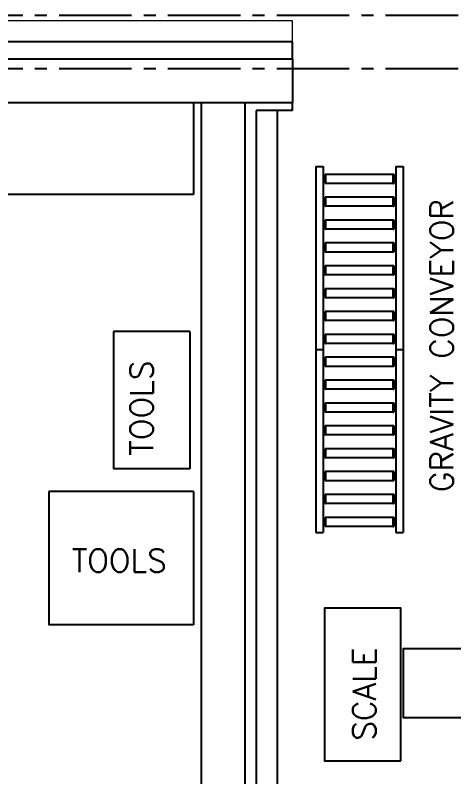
# Model space of a CAD drawing. Header units: inches. Extents: x -578 to 4567, y -980 to 6106.
# Drawn here: x 3232.2 to 3347.3, y 1465.2 to 1665 of the extents above; entities that cross this region are included whole.
import ezdxf
from ezdxf.enums import TextEntityAlignment as Align

# ---------------------------------------------------------------- set-up
doc = ezdxf.new("R2010")
doc.units = ezdxf.units.IN
doc.header["$LTSCALE"] = 25.4
doc.header["$MEASUREMENT"] = 0
doc.linetypes.add('CENTER2', pattern=[1.125, 0.75, -0.125, 0.125, -0.125])
for name, color, linetype in [('A-COL-GRID', 8, 'CENTER2'), ('A-COUNTER', 4, 'CONTINUOUS'), ('A-DEMO', 1, 'CONTINUOUS'), ('A-WALL-CMU', 30, 'CONTINUOUS'), ('A-WALL-IMP', 6, 'CONTINUOUS')]:
    doc.layers.add(name, color=color, linetype=linetype)
doc.layers.add('A-CURB', color=13, linetype='CONTINUOUS', lineweight=20)
doc.styles.add('ROMANS', font='romans')

# ---------------------------------------------------------------- blocks, each defined once
blk = doc.blocks.new('4FT GRAVITY-flat-3')
at = {"layer": 'A-DEMO'}
for p, q in [((1094.64, 693.52), (1094.64, 645.52)), ((1094.64, 693.52), (1096.64, 693.52)), ((1096.64, 693.52), (1096.64, 645.52)), ((1115.64, 693.52), (1115.64, 645.52)), ((1115.64, 693.52), (1117.64, 693.52)), ((1117.64, 693.52), (1117.64, 645.52)), ((1097.07, 691.34), (1097.16, 691.43)), ((1097.3, 691.45), (1097.2, 691.45)), ((1114.99, 691.46), (1097.3, 691.46)), ((1097.3, 689.08), (1097.3, 691.46)), ((1114.99, 689.08), (1114.99, 691.46)), ((1114.99, 691.45), (1115.09, 691.45)), ((1115.22, 691.34), (1115.13, 691.43)), ((1096.64, 690.6), (1096.78, 690.6)), ((1096.64, 690.6), (1096.64, 689.94)), ((1096.78, 689.94), (1096.64, 689.94)), ((1096.78, 689.94), (1096.78, 690.6)), ((1096.78, 690.51), (1096.9, 690.51)), ((1096.78, 690.02), (1096.9, 690.02)), ((1097.05, 690.75), (1096.9, 690.75)), ((1096.9, 690.75), (1096.9, 689.78)), ((1097.05, 689.78), (1096.9, 689.78)), ((1097.05, 689.24), (1097.05, 691.3)), ((1115.24, 689.24), (1115.24, 691.3)), ((1115.24, 690.75), (1115.39, 690.75)), ((1115.24, 689.78), (1115.39, 689.78)), ((1115.39, 690.75), (1115.39, 689.78)), ((1115.51, 690.51), (1115.39, 690.51)), ((1115.51, 690.02), (1115.39, 690.02)), ((1115.64, 690.6), (1115.51, 690.6)), ((1115.51, 689.94), (1115.51, 690.6)), ((1115.51, 689.94), (1115.64, 689.94)), ((1115.64, 690.6), (1115.64, 689.94)), ((1097.07, 689.19), (1097.16, 689.11)), ((1097.3, 689.09), (1097.2, 689.09)), ((1114.99, 689.08), (1097.3, 689.08)), ((1114.99, 689.09), (1115.09, 689.09)), ((1115.22, 689.19), (1115.13, 689.11)), ((1097.07, 685.34), (1097.16, 685.43)), ((1097.3, 685.45), (1097.2, 685.45)), ((1114.99, 685.46), (1097.3, 685.46)), ((1097.3, 683.08), (1097.3, 685.46)), ((1114.99, 683.08), (1114.99, 685.46)), ((1114.99, 685.45), (1115.09, 685.45)), ((1115.22, 685.34), (1115.13, 685.43)), ((1096.64, 684.6), (1096.78, 684.6)), ((1096.64, 684.6), (1096.64, 683.94)), ((1096.78, 683.94), (1096.64, 683.94)), ((1096.78, 683.94), (1096.78, 684.6)), ((1096.78, 684.51), (1096.9, 684.51)), ((1096.78, 684.02), (1096.9, 684.02)), ((1097.05, 684.75), (1096.9, 684.75)), ((1096.9, 684.75), (1096.9, 683.78)), ((1097.05, 683.78), (1096.9, 683.78)), ((1097.05, 683.24), (1097.05, 685.3)), ((1115.24, 683.24), (1115.24, 685.3)), ((1115.24, 684.75), (1115.39, 684.75)), ((1115.24, 683.78), (1115.39, 683.78)), ((1115.39, 684.75), (1115.39, 683.78)), ((1115.51, 684.51), (1115.39, 684.51)), ((1115.51, 684.02), (1115.39, 684.02)), ((1115.64, 684.6), (1115.51, 684.6)), ((1115.51, 683.94), (1115.51, 684.6)), ((1115.51, 683.94), (1115.64, 683.94)), ((1115.64, 684.6), (1115.64, 683.94)), ((1097.07, 683.19), (1097.16, 683.11)), ((1097.3, 683.09), (1097.2, 683.09)), ((1114.99, 683.08), (1097.3, 683.08)), ((1114.99, 683.09), (1115.09, 683.09)), ((1115.22, 683.19), (1115.13, 683.11)), ((1097.3, 679.45), (1097.2, 679.45)), ((1114.99, 679.46), (1097.3, 679.46)), ((1097.3, 677.08), (1097.3, 679.46)), ((1114.99, 677.08), (1114.99, 679.46)), ((1114.99, 679.45), (1115.09, 679.45)), ((1096.64, 678.6), (1096.78, 678.6)), ((1096.64, 678.6), (1096.64, 677.94)), ((1096.78, 677.94), (1096.64, 677.94)), ((1096.78, 677.94), (1096.78, 678.6)), ((1096.78, 678.51), (1096.9, 678.51)), ((1096.78, 678.02), (1096.9, 678.02)), ((1096.9, 678.75), (1096.9, 677.78)), ((1097.05, 678.75), (1096.9, 678.75)), ((1097.05, 677.78), (1096.9, 677.78)), ((1097.05, 677.24), (1097.05, 679.3)), ((1097.07, 679.34), (1097.16, 679.43)), ((1115.22, 679.34), (1115.13, 679.43)), ((1115.24, 677.24), (1115.24, 679.3)), ((1115.24, 678.75), (1115.39, 678.75)), ((1115.24, 677.78), (1115.39, 677.78)), ((1115.39, 678.75), (1115.39, 677.78)), ((1115.51, 678.51), (1115.39, 678.51)), ((1115.51, 678.02), (1115.39, 678.02)), ((1115.64, 678.6), (1115.51, 678.6)), ((1115.51, 677.94), (1115.51, 678.6)), ((1115.51, 677.94), (1115.64, 677.94)), ((1115.64, 678.6), (1115.64, 677.94)), ((1097.07, 677.19), (1097.16, 677.11)), ((1097.3, 677.09), (1097.2, 677.09)), ((1114.99, 677.08), (1097.3, 677.08)), ((1114.99, 677.09), (1115.09, 677.09)), ((1115.22, 677.19), (1115.13, 677.11)), ((1097.3, 673.45), (1097.2, 673.45)), ((1114.99, 673.46), (1097.3, 673.46)), ((1097.3, 671.08), (1097.3, 673.46)), ((1114.99, 671.08), (1114.99, 673.46)), ((1114.99, 673.45), (1115.09, 673.45)), ((1096.64, 672.6), (1096.78, 672.6)), ((1096.64, 672.6), (1096.64, 671.94)), ((1096.78, 671.94), (1096.64, 671.94)), ((1096.78, 671.94), (1096.78, 672.6)), ((1096.78, 672.51), (1096.9, 672.51)), ((1096.78, 672.02), (1096.9, 672.02)), ((1096.9, 672.75), (1096.9, 671.78)), ((1097.05, 672.75), (1096.9, 672.75)), ((1097.05, 671.78), (1096.9, 671.78)), ((1097.05, 671.24), (1097.05, 673.3)), ((1097.07, 673.34), (1097.16, 673.43)), ((1115.22, 673.34), (1115.13, 673.43)), ((1115.24, 671.24), (1115.24, 673.3)), ((1115.24, 672.75), (1115.39, 672.75)), ((1115.24, 671.78), (1115.39, 671.78)), ((1115.39, 672.75), (1115.39, 671.78)), ((1115.51, 672.51), (1115.39, 672.51)), ((1115.51, 672.02), (1115.39, 672.02)), ((1115.64, 672.6), (1115.51, 672.6)), ((1115.51, 671.94), (1115.51, 672.6)), ((1115.51, 671.94), (1115.64, 671.94)), ((1115.64, 672.6), (1115.64, 671.94)), ((1097.07, 671.19), (1097.16, 671.11)), ((1097.3, 671.09), (1097.2, 671.09)), ((1114.99, 671.08), (1097.3, 671.08)), ((1114.99, 671.09), (1115.09, 671.09)), ((1115.22, 671.19), (1115.13, 671.11)), ((1097.3, 667.45), (1097.2, 667.45)), ((1114.99, 667.46), (1097.3, 667.46)), ((1097.3, 665.08), (1097.3, 667.46)), ((1114.99, 665.08), (1114.99, 667.46)), ((1114.99, 667.45), (1115.09, 667.45)), ((1096.64, 666.6), (1096.78, 666.6)), ((1096.64, 666.6), (1096.64, 665.94)), ((1096.78, 665.94), (1096.64, 665.94)), ((1096.78, 665.94), (1096.78, 666.6)), ((1096.78, 666.51), (1096.9, 666.51)), ((1096.78, 666.02), (1096.9, 666.02)), ((1097.05, 666.75), (1096.9, 666.75)), ((1096.9, 666.75), (1096.9, 665.78)), ((1097.05, 665.78), (1096.9, 665.78)), ((1097.05, 665.24), (1097.05, 667.3)), ((1097.07, 667.34), (1097.16, 667.43)), ((1115.22, 667.34), (1115.13, 667.43)), ((1115.24, 665.24), (1115.24, 667.3)), ((1115.24, 666.75), (1115.39, 666.75)), ((1115.24, 665.78), (1115.39, 665.78)), ((1115.39, 666.75), (1115.39, 665.78)), ((1115.51, 666.51), (1115.39, 666.51)), ((1115.51, 666.02), (1115.39, 666.02)), ((1115.64, 666.6), (1115.51, 666.6)), ((1115.51, 665.94), (1115.51, 666.6)), ((1115.51, 665.94), (1115.64, 665.94)), ((1115.64, 666.6), (1115.64, 665.94)), ((1097.07, 665.19), (1097.16, 665.11)), ((1097.3, 665.09), (1097.2, 665.09)), ((1114.99, 665.08), (1097.3, 665.08)), ((1114.99, 665.09), (1115.09, 665.09)), ((1115.22, 665.19), (1115.13, 665.11)), ((1114.99, 661.46), (1097.3, 661.46)), ((1097.3, 659.08), (1097.3, 661.46)), ((1114.99, 659.08), (1114.99, 661.46)), ((1096.64, 660.6), (1096.78, 660.6)), ((1096.64, 660.6), (1096.64, 659.94)), ((1096.78, 659.94), (1096.64, 659.94)), ((1096.78, 659.94), (1096.78, 660.6)), ((1096.78, 660.51), (1096.9, 660.51)), ((1096.78, 660.02), (1096.9, 660.02)), ((1097.05, 660.75), (1096.9, 660.75)), ((1096.9, 660.75), (1096.9, 659.78)), ((1097.05, 659.78), (1096.9, 659.78)), ((1097.05, 659.24), (1097.05, 661.3)), ((1097.07, 661.34), (1097.16, 661.43)), ((1097.3, 661.45), (1097.2, 661.45)), ((1114.99, 661.45), (1115.09, 661.45)), ((1115.22, 661.34), (1115.13, 661.43)), ((1115.24, 659.24), (1115.24, 661.3)), ((1115.24, 660.75), (1115.39, 660.75)), ((1115.24, 659.78), (1115.39, 659.78)), ((1115.39, 660.75), (1115.39, 659.78)), ((1115.51, 660.51), (1115.39, 660.51)), ((1115.51, 660.02), (1115.39, 660.02)), ((1115.64, 660.6), (1115.51, 660.6)), ((1115.51, 659.94), (1115.51, 660.6)), ((1115.51, 659.94), (1115.64, 659.94)), ((1115.64, 660.6), (1115.64, 659.94)), ((1097.07, 659.19), (1097.16, 659.11)), ((1097.3, 659.09), (1097.2, 659.09)), ((1114.99, 659.08), (1097.3, 659.08)), ((1114.99, 659.09), (1115.09, 659.09)), ((1115.22, 659.19), (1115.13, 659.11)), ((1114.99, 655.46), (1097.3, 655.46)), ((1097.3, 653.08), (1097.3, 655.46)), ((1114.99, 653.08), (1114.99, 655.46)), ((1096.64, 654.6), (1096.78, 654.6)), ((1096.64, 654.6), (1096.64, 653.94)), ((1096.78, 653.94), (1096.64, 653.94)), ((1096.78, 653.94), (1096.78, 654.6)), ((1096.78, 654.51), (1096.9, 654.51)), ((1096.78, 654.02), (1096.9, 654.02)), ((1097.05, 654.75), (1096.9, 654.75)), ((1096.9, 654.75), (1096.9, 653.78)), ((1097.05, 653.78), (1096.9, 653.78)), ((1097.05, 653.24), (1097.05, 655.3)), ((1097.07, 655.34), (1097.16, 655.43)), ((1097.3, 655.45), (1097.2, 655.45)), ((1114.99, 655.45), (1115.09, 655.45)), ((1115.22, 655.34), (1115.13, 655.43)), ((1115.24, 653.24), (1115.24, 655.3)), ((1115.24, 654.75), (1115.39, 654.75)), ((1115.24, 653.78), (1115.39, 653.78)), ((1115.39, 654.75), (1115.39, 653.78)), ((1115.51, 654.51), (1115.39, 654.51)), ((1115.51, 654.02), (1115.39, 654.02)), ((1115.64, 654.6), (1115.51, 654.6)), ((1115.51, 653.94), (1115.51, 654.6)), ((1115.51, 653.94), (1115.64, 653.94)), ((1115.64, 654.6), (1115.64, 653.94)), ((1097.07, 653.19), (1097.16, 653.11)), ((1097.3, 653.09), (1097.2, 653.09)), ((1114.99, 653.08), (1097.3, 653.08)), ((1114.99, 653.09), (1115.09, 653.09)), ((1115.22, 653.19), (1115.13, 653.11)), ((1096.64, 648.6), (1096.78, 648.6)), ((1096.64, 648.6), (1096.64, 647.94)), ((1096.78, 647.94), (1096.64, 647.94)), ((1096.78, 647.94), (1096.78, 648.6)), ((1096.78, 648.51), (1096.9, 648.51)), ((1096.78, 648.02), (1096.9, 648.02)), ((1097.05, 648.75), (1096.9, 648.75)), ((1096.9, 648.75), (1096.9, 647.78)), ((1097.05, 647.78), (1096.9, 647.78)), ((1097.05, 647.24), (1097.05, 649.3)), ((1097.07, 649.34), (1097.16, 649.43)), ((1097.3, 649.45), (1097.2, 649.45)), ((1114.99, 649.46), (1097.3, 649.46)), ((1097.3, 647.08), (1097.3, 649.46)), ((1114.99, 647.08), (1114.99, 649.46)), ((1114.99, 649.45), (1115.09, 649.45)), ((1115.22, 649.34), (1115.13, 649.43)), ((1115.24, 647.24), (1115.24, 649.3)), ((1115.24, 648.75), (1115.39, 648.75)), ((1115.24, 647.78), (1115.39, 647.78)), ((1115.39, 648.75), (1115.39, 647.78)), ((1115.51, 648.51), (1115.39, 648.51)), ((1115.51, 648.02), (1115.39, 648.02)), ((1115.64, 648.6), (1115.51, 648.6)), ((1115.51, 647.94), (1115.51, 648.6)), ((1115.51, 647.94), (1115.64, 647.94)), ((1115.64, 648.6), (1115.64, 647.94)), ((1094.64, 645.52), (1096.64, 645.52)), ((1097.07, 647.19), (1097.16, 647.11)), ((1097.3, 647.09), (1097.2, 647.09)), ((1114.99, 647.08), (1097.3, 647.08)), ((1114.99, 647.09), (1115.09, 647.09)), ((1115.22, 647.19), (1115.13, 647.11)), ((1115.64, 645.52), (1117.64, 645.52))]:
    blk.add_line(p, q, dxfattribs=at)
for centre, start, end in [((1097.2, 691.39), 90, 135), ((1115.09, 691.39), 45, 90), ((1097.11, 691.3), 135, 180), ((1115.17, 691.3), 0, 45), ((1097.11, 689.24), 180, 225), ((1097.2, 689.15), 225, 270), ((1115.09, 689.15), 270, 315), ((1115.17, 689.24), 315, 0), ((1097.2, 685.39), 90, 135), ((1115.09, 685.39), 45, 90), ((1097.11, 685.3), 135, 180), ((1115.17, 685.3), 0, 45), ((1097.11, 683.24), 180, 225), ((1097.2, 683.15), 225, 270), ((1115.09, 683.15), 270, 315), ((1115.17, 683.24), 315, 0), ((1097.2, 679.39), 90, 135), ((1115.09, 679.39), 45, 90), ((1097.11, 679.3), 135, 180), ((1115.17, 679.3), 0, 45), ((1097.11, 677.24), 180, 225), ((1097.2, 677.15), 225, 270), ((1115.09, 677.15), 270, 315), ((1115.17, 677.24), 315, 0), ((1097.2, 673.39), 90, 135), ((1115.09, 673.39), 45, 90), ((1097.11, 673.3), 135, 180), ((1115.17, 673.3), 0, 45), ((1097.11, 671.24), 180, 225), ((1097.2, 671.15), 225, 270), ((1115.09, 671.15), 270, 315), ((1115.17, 671.24), 315, 0), ((1097.2, 667.39), 90, 135), ((1115.09, 667.39), 45, 90), ((1097.11, 667.3), 135, 180), ((1115.17, 667.3), 0, 45), ((1097.11, 665.24), 180, 225), ((1097.2, 665.15), 225, 270), ((1115.09, 665.15), 270, 315), ((1115.17, 665.24), 315, 0), ((1097.11, 661.3), 135, 180), ((1097.2, 661.39), 90, 135), ((1115.09, 661.39), 45, 90), ((1115.17, 661.3), 0, 45), ((1097.11, 659.24), 180, 225), ((1097.2, 659.15), 225, 270), ((1115.09, 659.15), 270, 315), ((1115.17, 659.24), 315, 0), ((1097.11, 655.3), 135, 180), ((1097.2, 655.39), 90, 135), ((1115.09, 655.39), 45, 90), ((1115.17, 655.3), 0, 45), ((1097.11, 653.24), 180, 225), ((1097.2, 653.15), 225, 270), ((1115.09, 653.15), 270, 315), ((1115.17, 653.24), 315, 0), ((1097.11, 649.3), 135, 180), ((1097.2, 649.39), 90, 135), ((1115.09, 649.39), 45, 90), ((1115.17, 649.3), 0, 45), ((1097.11, 647.24), 180, 225), ((1097.2, 647.15), 225, 270), ((1115.09, 647.15), 270, 315), ((1115.17, 647.24), 315, 0)]:
    blk.add_arc(centre, 0.0625, start, end, dxfattribs=at)
blk = doc.blocks.new('4FT GRAVITY-flat-4')
at = {"layer": 'A-DEMO'}
for p, q in [((1094.64, 693.52), (1094.64, 645.52)), ((1094.64, 693.52), (1096.64, 693.52)), ((1096.64, 693.52), (1096.64, 645.52)), ((1115.64, 693.52), (1115.64, 645.52)), ((1115.64, 693.52), (1117.64, 693.52)), ((1117.64, 693.52), (1117.64, 645.52)), ((1097.07, 691.34), (1097.16, 691.43)), ((1097.3, 691.45), (1097.2, 691.45)), ((1114.99, 691.46), (1097.3, 691.46)), ((1097.3, 689.08), (1097.3, 691.46)), ((1114.99, 689.08), (1114.99, 691.46)), ((1114.99, 691.45), (1115.09, 691.45)), ((1115.22, 691.34), (1115.13, 691.43)), ((1096.64, 690.6), (1096.78, 690.6)), ((1096.64, 690.6), (1096.64, 689.94)), ((1096.78, 689.94), (1096.64, 689.94)), ((1096.78, 689.94), (1096.78, 690.6)), ((1096.78, 690.51), (1096.9, 690.51)), ((1096.78, 690.02), (1096.9, 690.02)), ((1097.05, 690.75), (1096.9, 690.75)), ((1096.9, 690.75), (1096.9, 689.78)), ((1097.05, 689.78), (1096.9, 689.78)), ((1097.05, 689.24), (1097.05, 691.3)), ((1115.24, 689.24), (1115.24, 691.3)), ((1115.24, 690.75), (1115.39, 690.75)), ((1115.24, 689.78), (1115.39, 689.78)), ((1115.39, 690.75), (1115.39, 689.78)), ((1115.51, 690.51), (1115.39, 690.51)), ((1115.51, 690.02), (1115.39, 690.02)), ((1115.64, 690.6), (1115.51, 690.6)), ((1115.51, 689.94), (1115.51, 690.6)), ((1115.51, 689.94), (1115.64, 689.94)), ((1115.64, 690.6), (1115.64, 689.94)), ((1097.07, 689.19), (1097.16, 689.11)), ((1097.3, 689.09), (1097.2, 689.09)), ((1114.99, 689.08), (1097.3, 689.08)), ((1114.99, 689.09), (1115.09, 689.09)), ((1115.22, 689.19), (1115.13, 689.11)), ((1097.07, 685.34), (1097.16, 685.43)), ((1097.3, 685.45), (1097.2, 685.45)), ((1114.99, 685.46), (1097.3, 685.46)), ((1097.3, 683.08), (1097.3, 685.46)), ((1114.99, 683.08), (1114.99, 685.46)), ((1114.99, 685.45), (1115.09, 685.45)), ((1115.22, 685.34), (1115.13, 685.43)), ((1096.64, 684.6), (1096.78, 684.6)), ((1096.64, 684.6), (1096.64, 683.94)), ((1096.78, 683.94), (1096.64, 683.94)), ((1096.78, 683.94), (1096.78, 684.6)), ((1096.78, 684.51), (1096.9, 684.51)), ((1096.78, 684.02), (1096.9, 684.02)), ((1097.05, 684.75), (1096.9, 684.75)), ((1096.9, 684.75), (1096.9, 683.78)), ((1097.05, 683.78), (1096.9, 683.78)), ((1097.05, 683.24), (1097.05, 685.3)), ((1115.24, 683.24), (1115.24, 685.3)), ((1115.24, 684.75), (1115.39, 684.75)), ((1115.24, 683.78), (1115.39, 683.78)), ((1115.39, 684.75), (1115.39, 683.78)), ((1115.51, 684.51), (1115.39, 684.51)), ((1115.51, 684.02), (1115.39, 684.02)), ((1115.64, 684.6), (1115.51, 684.6)), ((1115.51, 683.94), (1115.51, 684.6)), ((1115.51, 683.94), (1115.64, 683.94)), ((1115.64, 684.6), (1115.64, 683.94)), ((1097.07, 683.19), (1097.16, 683.11)), ((1097.3, 683.09), (1097.2, 683.09)), ((1114.99, 683.08), (1097.3, 683.08)), ((1114.99, 683.09), (1115.09, 683.09)), ((1115.22, 683.19), (1115.13, 683.11)), ((1097.3, 679.45), (1097.2, 679.45)), ((1114.99, 679.46), (1097.3, 679.46)), ((1097.3, 677.08), (1097.3, 679.46)), ((1114.99, 677.08), (1114.99, 679.46)), ((1114.99, 679.45), (1115.09, 679.45)), ((1096.64, 678.6), (1096.78, 678.6)), ((1096.64, 678.6), (1096.64, 677.94)), ((1096.78, 677.94), (1096.64, 677.94)), ((1096.78, 677.94), (1096.78, 678.6)), ((1096.78, 678.51), (1096.9, 678.51)), ((1096.78, 678.02), (1096.9, 678.02)), ((1096.9, 678.75), (1096.9, 677.78)), ((1097.05, 678.75), (1096.9, 678.75)), ((1097.05, 677.78), (1096.9, 677.78)), ((1097.05, 677.24), (1097.05, 679.3)), ((1097.07, 679.34), (1097.16, 679.43)), ((1115.22, 679.34), (1115.13, 679.43)), ((1115.24, 677.24), (1115.24, 679.3)), ((1115.24, 678.75), (1115.39, 678.75)), ((1115.24, 677.78), (1115.39, 677.78)), ((1115.39, 678.75), (1115.39, 677.78)), ((1115.51, 678.51), (1115.39, 678.51)), ((1115.51, 678.02), (1115.39, 678.02)), ((1115.64, 678.6), (1115.51, 678.6)), ((1115.51, 677.94), (1115.51, 678.6)), ((1115.51, 677.94), (1115.64, 677.94)), ((1115.64, 678.6), (1115.64, 677.94)), ((1097.07, 677.19), (1097.16, 677.11)), ((1097.3, 677.09), (1097.2, 677.09)), ((1114.99, 677.08), (1097.3, 677.08)), ((1114.99, 677.09), (1115.09, 677.09)), ((1115.22, 677.19), (1115.13, 677.11)), ((1097.3, 673.45), (1097.2, 673.45)), ((1114.99, 673.46), (1097.3, 673.46)), ((1097.3, 671.08), (1097.3, 673.46)), ((1114.99, 671.08), (1114.99, 673.46)), ((1114.99, 673.45), (1115.09, 673.45)), ((1096.64, 672.6), (1096.78, 672.6)), ((1096.64, 672.6), (1096.64, 671.94)), ((1096.78, 671.94), (1096.64, 671.94)), ((1096.78, 671.94), (1096.78, 672.6)), ((1096.78, 672.51), (1096.9, 672.51)), ((1096.78, 672.02), (1096.9, 672.02)), ((1096.9, 672.75), (1096.9, 671.78)), ((1097.05, 672.75), (1096.9, 672.75)), ((1097.05, 671.78), (1096.9, 671.78)), ((1097.05, 671.24), (1097.05, 673.3)), ((1097.07, 673.34), (1097.16, 673.43)), ((1115.22, 673.34), (1115.13, 673.43)), ((1115.24, 671.24), (1115.24, 673.3)), ((1115.24, 672.75), (1115.39, 672.75)), ((1115.24, 671.78), (1115.39, 671.78)), ((1115.39, 672.75), (1115.39, 671.78)), ((1115.51, 672.51), (1115.39, 672.51)), ((1115.51, 672.02), (1115.39, 672.02)), ((1115.64, 672.6), (1115.51, 672.6)), ((1115.51, 671.94), (1115.51, 672.6)), ((1115.51, 671.94), (1115.64, 671.94)), ((1115.64, 672.6), (1115.64, 671.94)), ((1097.07, 671.19), (1097.16, 671.11)), ((1097.3, 671.09), (1097.2, 671.09)), ((1114.99, 671.08), (1097.3, 671.08)), ((1114.99, 671.09), (1115.09, 671.09)), ((1115.22, 671.19), (1115.13, 671.11)), ((1097.3, 667.45), (1097.2, 667.45)), ((1114.99, 667.46), (1097.3, 667.46)), ((1097.3, 665.08), (1097.3, 667.46)), ((1114.99, 665.08), (1114.99, 667.46)), ((1114.99, 667.45), (1115.09, 667.45)), ((1096.64, 666.6), (1096.78, 666.6)), ((1096.64, 666.6), (1096.64, 665.94)), ((1096.78, 665.94), (1096.64, 665.94)), ((1096.78, 665.94), (1096.78, 666.6)), ((1096.78, 666.51), (1096.9, 666.51)), ((1096.78, 666.02), (1096.9, 666.02)), ((1097.05, 666.75), (1096.9, 666.75)), ((1096.9, 666.75), (1096.9, 665.78)), ((1097.05, 665.78), (1096.9, 665.78)), ((1097.05, 665.24), (1097.05, 667.3)), ((1097.07, 667.34), (1097.16, 667.43)), ((1115.22, 667.34), (1115.13, 667.43)), ((1115.24, 665.24), (1115.24, 667.3)), ((1115.24, 666.75), (1115.39, 666.75)), ((1115.24, 665.78), (1115.39, 665.78)), ((1115.39, 666.75), (1115.39, 665.78)), ((1115.51, 666.51), (1115.39, 666.51)), ((1115.51, 666.02), (1115.39, 666.02)), ((1115.64, 666.6), (1115.51, 666.6)), ((1115.51, 665.94), (1115.51, 666.6)), ((1115.51, 665.94), (1115.64, 665.94)), ((1115.64, 666.6), (1115.64, 665.94)), ((1097.07, 665.19), (1097.16, 665.11)), ((1097.3, 665.09), (1097.2, 665.09)), ((1114.99, 665.08), (1097.3, 665.08)), ((1114.99, 665.09), (1115.09, 665.09)), ((1115.22, 665.19), (1115.13, 665.11)), ((1114.99, 661.46), (1097.3, 661.46)), ((1097.3, 659.08), (1097.3, 661.46)), ((1114.99, 659.08), (1114.99, 661.46)), ((1096.64, 660.6), (1096.78, 660.6)), ((1096.64, 660.6), (1096.64, 659.94)), ((1096.78, 659.94), (1096.64, 659.94)), ((1096.78, 659.94), (1096.78, 660.6)), ((1096.78, 660.51), (1096.9, 660.51)), ((1096.78, 660.02), (1096.9, 660.02)), ((1097.05, 660.75), (1096.9, 660.75)), ((1096.9, 660.75), (1096.9, 659.78)), ((1097.05, 659.78), (1096.9, 659.78)), ((1097.05, 659.24), (1097.05, 661.3)), ((1097.07, 661.34), (1097.16, 661.43)), ((1097.3, 661.45), (1097.2, 661.45)), ((1114.99, 661.45), (1115.09, 661.45)), ((1115.22, 661.34), (1115.13, 661.43)), ((1115.24, 659.24), (1115.24, 661.3)), ((1115.24, 660.75), (1115.39, 660.75)), ((1115.24, 659.78), (1115.39, 659.78)), ((1115.39, 660.75), (1115.39, 659.78)), ((1115.51, 660.51), (1115.39, 660.51)), ((1115.51, 660.02), (1115.39, 660.02)), ((1115.64, 660.6), (1115.51, 660.6)), ((1115.51, 659.94), (1115.51, 660.6)), ((1115.51, 659.94), (1115.64, 659.94)), ((1115.64, 660.6), (1115.64, 659.94)), ((1097.07, 659.19), (1097.16, 659.11)), ((1097.3, 659.09), (1097.2, 659.09)), ((1114.99, 659.08), (1097.3, 659.08)), ((1114.99, 659.09), (1115.09, 659.09)), ((1115.22, 659.19), (1115.13, 659.11)), ((1114.99, 655.46), (1097.3, 655.46)), ((1097.3, 653.08), (1097.3, 655.46)), ((1114.99, 653.08), (1114.99, 655.46)), ((1096.64, 654.6), (1096.78, 654.6)), ((1096.64, 654.6), (1096.64, 653.94)), ((1096.78, 653.94), (1096.64, 653.94)), ((1096.78, 653.94), (1096.78, 654.6)), ((1096.78, 654.51), (1096.9, 654.51)), ((1096.78, 654.02), (1096.9, 654.02)), ((1097.05, 654.75), (1096.9, 654.75)), ((1096.9, 654.75), (1096.9, 653.78)), ((1097.05, 653.78), (1096.9, 653.78)), ((1097.05, 653.24), (1097.05, 655.3)), ((1097.07, 655.34), (1097.16, 655.43)), ((1097.3, 655.45), (1097.2, 655.45)), ((1114.99, 655.45), (1115.09, 655.45)), ((1115.22, 655.34), (1115.13, 655.43)), ((1115.24, 653.24), (1115.24, 655.3)), ((1115.24, 654.75), (1115.39, 654.75)), ((1115.24, 653.78), (1115.39, 653.78)), ((1115.39, 654.75), (1115.39, 653.78)), ((1115.51, 654.51), (1115.39, 654.51)), ((1115.51, 654.02), (1115.39, 654.02)), ((1115.64, 654.6), (1115.51, 654.6)), ((1115.51, 653.94), (1115.51, 654.6)), ((1115.51, 653.94), (1115.64, 653.94)), ((1115.64, 654.6), (1115.64, 653.94)), ((1097.07, 653.19), (1097.16, 653.11)), ((1097.3, 653.09), (1097.2, 653.09)), ((1114.99, 653.08), (1097.3, 653.08)), ((1114.99, 653.09), (1115.09, 653.09)), ((1115.22, 653.19), (1115.13, 653.11)), ((1096.64, 648.6), (1096.78, 648.6)), ((1096.64, 648.6), (1096.64, 647.94)), ((1096.78, 647.94), (1096.64, 647.94)), ((1096.78, 647.94), (1096.78, 648.6)), ((1096.78, 648.51), (1096.9, 648.51)), ((1096.78, 648.02), (1096.9, 648.02)), ((1097.05, 648.75), (1096.9, 648.75)), ((1096.9, 648.75), (1096.9, 647.78)), ((1097.05, 647.78), (1096.9, 647.78)), ((1097.05, 647.24), (1097.05, 649.3)), ((1097.07, 649.34), (1097.16, 649.43)), ((1097.3, 649.45), (1097.2, 649.45)), ((1114.99, 649.46), (1097.3, 649.46)), ((1097.3, 647.08), (1097.3, 649.46)), ((1114.99, 647.08), (1114.99, 649.46)), ((1114.99, 649.45), (1115.09, 649.45)), ((1115.22, 649.34), (1115.13, 649.43)), ((1115.24, 647.24), (1115.24, 649.3)), ((1115.24, 648.75), (1115.39, 648.75)), ((1115.24, 647.78), (1115.39, 647.78)), ((1115.39, 648.75), (1115.39, 647.78)), ((1115.51, 648.51), (1115.39, 648.51)), ((1115.51, 648.02), (1115.39, 648.02)), ((1115.64, 648.6), (1115.51, 648.6)), ((1115.51, 647.94), (1115.51, 648.6)), ((1115.51, 647.94), (1115.64, 647.94)), ((1115.64, 648.6), (1115.64, 647.94)), ((1094.64, 645.52), (1096.64, 645.52)), ((1097.07, 647.19), (1097.16, 647.11)), ((1097.3, 647.09), (1097.2, 647.09)), ((1114.99, 647.08), (1097.3, 647.08)), ((1114.99, 647.09), (1115.09, 647.09)), ((1115.22, 647.19), (1115.13, 647.11)), ((1115.64, 645.52), (1117.64, 645.52))]:
    blk.add_line(p, q, dxfattribs=at)
for centre, start, end in [((1097.2, 691.39), 90, 135), ((1115.09, 691.39), 45, 90), ((1097.11, 691.3), 135, 180), ((1115.17, 691.3), 0, 45), ((1097.11, 689.24), 180, 225), ((1097.2, 689.15), 225, 270), ((1115.09, 689.15), 270, 315), ((1115.17, 689.24), 315, 0), ((1097.2, 685.39), 90, 135), ((1115.09, 685.39), 45, 90), ((1097.11, 685.3), 135, 180), ((1115.17, 685.3), 0, 45), ((1097.11, 683.24), 180, 225), ((1097.2, 683.15), 225, 270), ((1115.09, 683.15), 270, 315), ((1115.17, 683.24), 315, 0), ((1097.2, 679.39), 90, 135), ((1115.09, 679.39), 45, 90), ((1097.11, 679.3), 135, 180), ((1115.17, 679.3), 0, 45), ((1097.11, 677.24), 180, 225), ((1097.2, 677.15), 225, 270), ((1115.09, 677.15), 270, 315), ((1115.17, 677.24), 315, 0), ((1097.2, 673.39), 90, 135), ((1115.09, 673.39), 45, 90), ((1097.11, 673.3), 135, 180), ((1115.17, 673.3), 0, 45), ((1097.11, 671.24), 180, 225), ((1097.2, 671.15), 225, 270), ((1115.09, 671.15), 270, 315), ((1115.17, 671.24), 315, 0), ((1097.2, 667.39), 90, 135), ((1115.09, 667.39), 45, 90), ((1097.11, 667.3), 135, 180), ((1115.17, 667.3), 0, 45), ((1097.11, 665.24), 180, 225), ((1097.2, 665.15), 225, 270), ((1115.09, 665.15), 270, 315), ((1115.17, 665.24), 315, 0), ((1097.11, 661.3), 135, 180), ((1097.2, 661.39), 90, 135), ((1115.09, 661.39), 45, 90), ((1115.17, 661.3), 0, 45), ((1097.11, 659.24), 180, 225), ((1097.2, 659.15), 225, 270), ((1115.09, 659.15), 270, 315), ((1115.17, 659.24), 315, 0), ((1097.11, 655.3), 135, 180), ((1097.2, 655.39), 90, 135), ((1115.09, 655.39), 45, 90), ((1115.17, 655.3), 0, 45), ((1097.11, 653.24), 180, 225), ((1097.2, 653.15), 225, 270), ((1115.09, 653.15), 270, 315), ((1115.17, 653.24), 315, 0), ((1097.11, 649.3), 135, 180), ((1097.2, 649.39), 90, 135), ((1115.09, 649.39), 45, 90), ((1115.17, 649.3), 0, 45), ((1097.11, 647.24), 180, 225), ((1097.2, 647.15), 225, 270), ((1115.09, 647.15), 270, 315), ((1115.17, 647.24), 315, 0)]:
    blk.add_arc(centre, 0.0625, start, end, dxfattribs=at)

msp = doc.modelspace()

# ---------------------------------------------------------------- linework, layer by layer
at = {"layer": 'A-COL-GRID'}
for p, q in [((1529.210174, 1665), (3541.981852, 1665)), ((1529.210174, 1651), (3541.981852, 1651))]:
    msp.add_line(p, q, dxfattribs=at)
at = {"layer": 'A-CURB'}
for p, q in [((3305, 1663.5), (2466.5, 1663.5)), ((3305, 1658), (3305, 1663.5))]:
    msp.add_line(p, q, dxfattribs=at)
at = {"layer": 'A-DEMO'}
for p, q in [((3279, 1642), (3279, 1618)), ((3281, 1642), (3281, 1437.5)), ((3292.5, 1642), (3292.5, 1426)), ((3295.5, 1640), (3295.5, 1424)), ((3301, 1640), (3301, 1337.97065)), ((3279, 1618), (3159, 1618)), ((3258, 1582), (3258, 1546)), ((3278, 1582), (3258, 1582)), ((3278, 1582), (3278, 1546)), ((3278, 1546), (3258, 1546)), ((3241, 1540), (3241, 1505)), ((3279, 1540), (3241, 1540)), ((3279, 1540), (3279, 1505)), ((3279, 1505), (3241, 1505))]:
    msp.add_line(p, q, dxfattribs=at)
for points in [[(3333.406431, 1469.333161), (3333.406431, 1509.389176), (3313.360256, 1509.389176), (3313.360256, 1469.333161)], [(3352.784422, 1480.682354), (3352.784422, 1498.707565), (3334.074653, 1498.707565), (3334.074653, 1480.682354)]]:
    msp.add_lwpolyline(points, close=True, dxfattribs=at)
at = {"layer": 'A-WALL-CMU'}
for p, q in [((3305, 1653.5), (2490, 1653.5)), ((3305, 1653.5), (3305, 1642)), ((3305, 1642), (2621, 1642))]:
    msp.add_line(p, q, dxfattribs=at)
at = {"layer": 'A-WALL-IMP'}
for p, q in [((3305, 1658), (2473.5, 1658)), ((3305, 1653.5), (3305, 1658)), ((3305, 1640), (3305, 1642)), ((3305, 1640), (3295.5, 1640))]:
    msp.add_line(p, q, dxfattribs=at)

# ---------------------------------------------------------------- block references
at = {"layer": 'A-COUNTER'}
for name, p in [('4FT GRAVITY-flat-3', (2216.447924, 931.783979)), ('4FT GRAVITY-flat-4', (2216.447924, 883.783979))]:
    msp.add_blockref(name, p, dxfattribs=at)

# ---------------------------------------------------------------- texts
at = {"layer": 'A-DEMO', "style": 'ROMANS'}
msp.add_text('GRAVITY CONVEYOR', height=6, rotation=90, dxfattribs=at).set_placement((3347.176256, 1578.317001), align=Align.CENTER)
msp.add_text('TOOLS', height=6, rotation=90, dxfattribs=at).set_placement((3265.379359, 1561.883911), align=Align.MIDDLE)
msp.add_text('TOOLS', height=6, dxfattribs=at).set_placement((3259.499385, 1521.89422), align=Align.MIDDLE)
msp.add_text('SCALE', height=6, rotation=90, dxfattribs=at).set_placement((3326.831532, 1474.653532))

doc.saveas('drawing.dxf')
